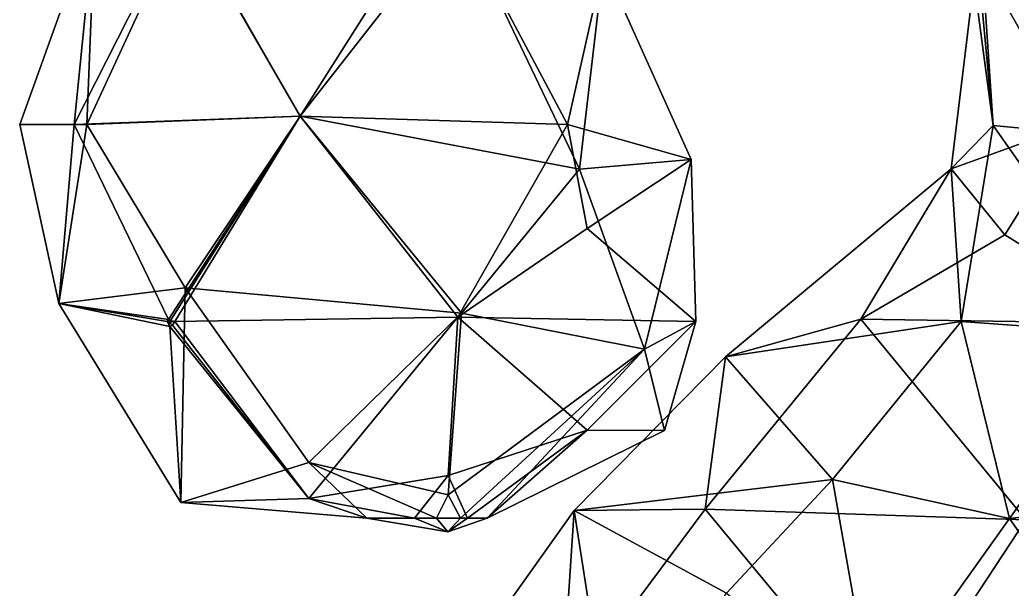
# Model space of a CAD drawing. Extents: x 290034 to 295698, y 4553723 to 4561693.
# Drawn here: x 293346.4 to 293436.3, y 4558472.9 to 4558524.4 of the extents above; entities that cross this region are included whole.
import ezdxf

# ---------------------------------------------------------------- set-up
doc = ezdxf.new("R2010")
doc.units = 0
doc.layers.add('Au_ppm_Pref_-_0_2', color=7, linetype='CONTINUOUS')

msp = doc.modelspace()

# ---------------------------------------------------------------- linework, layer by layer
at = {"layer": 'Au_ppm_Pref_-_0_2'}
for points in [[(293371.821, 4558515.684, 1856.834), (293361.155, 4558534.272, 1858.126), (293384.774, 4558536.114, 1858.168)], [(293371.821, 4558515.684, 1856.834), (293384.774, 4558536.114, 1858.168), (293396.013, 4558514.925, 1858.159)], [(293384.774, 4558536.114, 1858.168), (293399.285, 4558529.459, 1853.198), (293396.013, 4558514.925, 1858.159)], [(293346.436, 4558514.925, 1853.069), (293353.254, 4558533.945, 1853.069), (293351.363, 4558514.925, 1857.149)], [(293353.254, 4558533.945, 1853.069), (293346.436, 4558514.925, 1853.069), (293352.512, 4558514.925, 1849.531)], [(293371.821, 4558515.684, 1856.834), (293351.363, 4558514.925, 1857.149), (293361.155, 4558534.272, 1858.126)], [(293353.254, 4558533.945, 1853.069), (293361.155, 4558534.272, 1858.126), (293351.363, 4558514.925, 1857.149)], [(293353.254, 4558533.945, 1853.069), (293352.512, 4558514.925, 1849.531), (293361.282, 4558533.933, 1849.214)], [(293361.282, 4558533.933, 1849.214), (293352.512, 4558514.925, 1849.531), (293371.814, 4558515.688, 1849.339)], [(293386.099, 4558533.948, 1848.643), (293361.282, 4558533.933, 1849.214), (293371.814, 4558515.688, 1849.339)], [(293386.099, 4558533.948, 1848.643), (293371.814, 4558515.688, 1849.339), (293397.121, 4558510.888, 1848.803)], [(293397.121, 4558510.888, 1848.803), (293399.285, 4558529.459, 1853.198), (293386.099, 4558533.948, 1848.643)], [(293449.007, 4558533.496, 1888.889), (293432.413, 4558530.952, 1894.501), (293448.561, 4558513.527, 1894.149)], [(293432.413, 4558530.952, 1894.501), (293433.352, 4558532.743, 1900.584), (293434.558, 4558514.842, 1900.584)], [(293434.558, 4558514.842, 1900.584), (293433.352, 4558532.743, 1900.584), (293433.12, 4558530.323, 1907.215)], [(293432.413, 4558530.952, 1894.501), (293434.558, 4558514.842, 1900.584), (293448.561, 4558513.527, 1894.149)], [(293434.558, 4558514.842, 1900.584), (293433.12, 4558530.323, 1907.215), (293430.754, 4558510.907, 1906.523)], [(293430.754, 4558510.907, 1906.523), (293433.12, 4558530.323, 1907.215), (293441.88, 4558514.925, 1909.508)], [(293448.212, 4558525.326, 1909.99), (293441.88, 4558514.925, 1909.508), (293433.12, 4558530.323, 1907.215)], [(293396.013, 4558514.925, 1858.159), (293399.285, 4558529.459, 1853.198), (293407.212, 4558511.755, 1853.069)], [(293407.212, 4558511.755, 1853.069), (293399.285, 4558529.459, 1853.198), (293397.121, 4558510.888, 1848.803)], [(293371.821, 4558515.684, 1856.834), (293359.904, 4558497.267, 1859.009), (293351.363, 4558514.925, 1857.149)], [(293371.814, 4558515.688, 1849.339), (293352.512, 4558514.925, 1849.531), (293361.413, 4558500.136, 1848.798)], [(293371.821, 4558515.684, 1856.834), (293360.079, 4558497.194, 1859.009), (293359.904, 4558497.267, 1859.009)], [(293371.821, 4558515.684, 1856.834), (293360.458, 4558497.107, 1859.009), (293360.079, 4558497.194, 1859.009)], [(293371.821, 4558515.684, 1856.834), (293386.088, 4558497.499, 1858.017), (293360.458, 4558497.107, 1859.009)], [(293371.814, 4558515.688, 1849.339), (293361.413, 4558500.136, 1848.798), (293386.413, 4558497.864, 1848.775)], [(293397.121, 4558510.888, 1848.803), (293371.814, 4558515.688, 1849.339), (293386.413, 4558497.864, 1848.775)], [(293371.821, 4558515.684, 1856.834), (293396.013, 4558514.925, 1858.159), (293386.088, 4558497.499, 1858.017)], [(293349.959, 4558498.738, 1853.069), (293346.436, 4558514.925, 1853.069), (293351.363, 4558514.925, 1857.149)], [(293346.436, 4558514.925, 1853.069), (293349.959, 4558498.738, 1853.069), (293352.512, 4558514.925, 1849.531)], [(293359.904, 4558497.267, 1859.009), (293349.959, 4558498.738, 1853.069), (293351.363, 4558514.925, 1857.149)], [(293349.959, 4558498.738, 1853.069), (293361.413, 4558500.136, 1848.798), (293352.512, 4558514.925, 1849.531)], [(293386.088, 4558497.499, 1858.017), (293396.013, 4558514.925, 1858.159), (293397.815, 4558505.524, 1855.875)], [(293407.212, 4558511.755, 1853.069), (293397.815, 4558505.524, 1855.875), (293396.013, 4558514.925, 1858.159)], [(293441.88, 4558514.925, 1909.508), (293435.613, 4558504.93, 1909.131), (293430.754, 4558510.907, 1906.523)], [(293431.667, 4558497.107, 1904.663), (293434.558, 4558514.842, 1900.584), (293430.754, 4558510.907, 1906.523)], [(293434.558, 4558514.842, 1900.584), (293431.667, 4558497.107, 1904.663), (293447.913, 4558495.93, 1900.385)], [(293447.913, 4558495.93, 1900.385), (293448.561, 4558513.527, 1894.149), (293434.558, 4558514.842, 1900.584)], [(293435.613, 4558504.93, 1909.131), (293441.88, 4558514.925, 1909.508), (293448.586, 4558496.93, 1912.529)], [(293407.212, 4558511.755, 1853.069), (293397.121, 4558510.888, 1848.803), (293402.989, 4558494.591, 1851.433)], [(293407.212, 4558511.755, 1853.069), (293407.654, 4558497.107, 1857.708), (293397.815, 4558505.524, 1855.875)], [(293407.212, 4558511.755, 1853.069), (293402.989, 4558494.591, 1851.433), (293407.654, 4558497.107, 1857.708)], [(293386.413, 4558497.864, 1848.775), (293402.989, 4558494.591, 1851.433), (293397.121, 4558510.888, 1848.803)], [(293431.667, 4558497.107, 1904.663), (293430.754, 4558510.907, 1906.523), (293410.346, 4558493.887, 1906.92)], [(293430.754, 4558510.907, 1906.523), (293422.591, 4558497.311, 1912.332), (293410.346, 4558493.887, 1906.92)], [(293435.613, 4558504.93, 1909.131), (293422.591, 4558497.311, 1912.332), (293430.754, 4558510.907, 1906.523)], [(293386.088, 4558497.499, 1858.017), (293397.815, 4558505.524, 1855.875), (293407.654, 4558497.107, 1857.708)], [(293422.591, 4558497.311, 1912.332), (293435.613, 4558504.93, 1909.131), (293448.586, 4558496.93, 1912.529)], [(293349.959, 4558498.738, 1853.069), (293361.016, 4558480.701, 1853.069), (293361.413, 4558500.136, 1848.798)], [(293361.016, 4558480.701, 1853.069), (293372.616, 4558484.33, 1848.81), (293361.413, 4558500.136, 1848.798)], [(293386.413, 4558497.864, 1848.775), (293361.413, 4558500.136, 1848.798), (293372.616, 4558484.33, 1848.81)], [(293359.904, 4558497.267, 1859.009), (293359.789, 4558497.107, 1858.901), (293349.959, 4558498.738, 1853.069)], [(293360.017, 4558496.646, 1858.855), (293361.016, 4558480.701, 1853.069), (293349.959, 4558498.738, 1853.069)], [(293360.017, 4558496.646, 1858.855), (293349.959, 4558498.738, 1853.069), (293359.789, 4558497.107, 1858.901)], [(293372.616, 4558484.33, 1848.81), (293385.216, 4558481.402, 1852.365), (293386.413, 4558497.864, 1848.775)], [(293385.216, 4558481.402, 1852.365), (293402.989, 4558494.591, 1851.433), (293386.413, 4558497.864, 1848.775)], [(293359.904, 4558497.267, 1859.009), (293359.948, 4558497.047, 1859.029), (293359.789, 4558497.107, 1858.901)], [(293359.948, 4558497.047, 1859.029), (293360.017, 4558496.646, 1858.855), (293359.789, 4558497.107, 1858.901)], [(293360.079, 4558497.194, 1859.009), (293359.948, 4558497.047, 1859.029), (293359.904, 4558497.267, 1859.009)], [(293360.079, 4558497.194, 1859.009), (293360.458, 4558497.107, 1859.009), (293359.948, 4558497.047, 1859.029)], [(293360.458, 4558497.107, 1859.009), (293360.269, 4558496.752, 1859.009), (293359.948, 4558497.047, 1859.029)], [(293359.948, 4558497.047, 1859.029), (293360.269, 4558496.752, 1859.009), (293360.017, 4558496.646, 1858.855)], [(293360.017, 4558496.646, 1858.855), (293360.269, 4558496.752, 1859.009), (293372.616, 4558481.087, 1858.409)], [(293360.017, 4558496.646, 1858.855), (293372.616, 4558481.087, 1858.409), (293361.016, 4558480.701, 1853.069)], [(293360.458, 4558497.107, 1859.009), (293372.616, 4558481.087, 1858.409), (293360.269, 4558496.752, 1859.009)], [(293360.458, 4558497.107, 1859.009), (293386.088, 4558497.499, 1858.017), (293372.616, 4558481.087, 1858.409)], [(293372.616, 4558481.087, 1858.409), (293386.088, 4558497.499, 1858.017), (293385.216, 4558483.161, 1854.36)], [(293385.216, 4558483.161, 1854.36), (293386.088, 4558497.499, 1858.017), (293397.815, 4558487.269, 1856.349)], [(293386.088, 4558497.499, 1858.017), (293407.654, 4558497.107, 1857.708), (293397.815, 4558487.269, 1856.349)], [(293404.804, 4558487.223, 1853.069), (293397.815, 4558487.269, 1856.349), (293407.654, 4558497.107, 1857.708)], [(293402.989, 4558494.591, 1851.433), (293404.804, 4558487.223, 1853.069), (293407.654, 4558497.107, 1857.708)], [(293422.591, 4558497.311, 1912.332), (293437.515, 4558479.129, 1912.792), (293408.483, 4558480.096, 1913.095)], [(293410.346, 4558493.887, 1906.92), (293422.591, 4558497.311, 1912.332), (293408.483, 4558480.096, 1913.095)], [(293420.031, 4558482.786, 1903.952), (293431.667, 4558497.107, 1904.663), (293410.346, 4558493.887, 1906.92)], [(293431.667, 4558497.107, 1904.663), (293420.031, 4558482.786, 1903.952), (293436.043, 4558479.247, 1902.74)], [(293422.591, 4558497.311, 1912.332), (293448.586, 4558496.93, 1912.529), (293437.515, 4558479.129, 1912.792)], [(293431.667, 4558497.107, 1904.663), (293436.043, 4558479.247, 1902.74), (293447.913, 4558495.93, 1900.385)], [(293457.79, 4558481.679, 1902.805), (293447.913, 4558495.93, 1900.385), (293436.043, 4558479.247, 1902.74)], [(293385.216, 4558481.402, 1852.365), (293386.325, 4558479.289, 1852.546), (293402.989, 4558494.591, 1851.433)], [(293388.762, 4558479.289, 1853.069), (293402.989, 4558494.591, 1851.433), (293386.325, 4558479.289, 1852.546)], [(293388.762, 4558479.289, 1853.069), (293404.804, 4558487.223, 1853.069), (293402.989, 4558494.591, 1851.433)], [(293396.629, 4558479.999, 1906.476), (293420.031, 4558482.786, 1903.952), (293410.346, 4558493.887, 1906.92)], [(293410.346, 4558493.887, 1906.92), (293408.483, 4558480.096, 1913.095), (293396.629, 4558479.999, 1906.476)], [(293385.216, 4558483.161, 1854.36), (293397.815, 4558487.269, 1856.349), (293386.973, 4558479.289, 1853.898)], [(293388.762, 4558479.289, 1853.069), (293386.973, 4558479.289, 1853.898), (293397.815, 4558487.269, 1856.349)], [(293388.762, 4558479.289, 1853.069), (293397.815, 4558487.269, 1856.349), (293404.804, 4558487.223, 1853.069)], [(293372.616, 4558484.33, 1848.81), (293361.016, 4558480.701, 1853.069), (293377.845, 4558479.289, 1853.069)], [(293372.616, 4558484.33, 1848.81), (293377.845, 4558479.289, 1853.069), (293384.173, 4558479.289, 1852.578)], [(293372.616, 4558484.33, 1848.81), (293384.173, 4558479.289, 1852.578), (293385.216, 4558481.402, 1852.365)], [(293372.616, 4558481.087, 1858.409), (293385.216, 4558483.161, 1854.36), (293382.182, 4558479.289, 1854.499)], [(293385.216, 4558483.161, 1854.36), (293386.973, 4558479.289, 1853.898), (293382.182, 4558479.289, 1854.499)], [(293420.031, 4558482.786, 1903.952), (293396.629, 4558479.999, 1906.476), (293410.414, 4558472.499, 1902.847)], [(293423.698, 4558461.946, 1902.547), (293420.031, 4558482.786, 1903.952), (293410.414, 4558472.499, 1902.847)], [(293436.043, 4558479.247, 1902.74), (293420.031, 4558482.786, 1903.952), (293423.698, 4558461.946, 1902.547)], [(293384.173, 4558479.289, 1852.578), (293386.325, 4558479.289, 1852.546), (293385.216, 4558481.402, 1852.365)], [(293457.79, 4558481.679, 1902.805), (293436.043, 4558479.247, 1902.74), (293445.474, 4558465.812, 1903.321)], [(293372.616, 4558481.087, 1858.409), (293377.845, 4558479.289, 1853.069), (293361.016, 4558480.701, 1853.069)], [(293372.616, 4558481.087, 1858.409), (293382.182, 4558479.289, 1854.499), (293377.845, 4558479.289, 1853.069)], [(293396.629, 4558479.999, 1906.476), (293395.491, 4558462.642, 1913.214), (293384.084, 4558462.344, 1906.491)], [(293396.629, 4558479.999, 1906.476), (293384.084, 4558462.344, 1906.491), (293400.139, 4558457.532, 1902.993)], [(293396.629, 4558479.999, 1906.476), (293408.483, 4558480.096, 1913.095), (293395.491, 4558462.642, 1913.214)], [(293408.483, 4558480.096, 1913.095), (293425.03, 4558460.142, 1913.214), (293395.491, 4558462.642, 1913.214)], [(293410.414, 4558472.499, 1902.847), (293396.629, 4558479.999, 1906.476), (293400.139, 4558457.532, 1902.993)], [(293408.483, 4558480.096, 1913.095), (293437.515, 4558479.129, 1912.792), (293425.03, 4558460.142, 1913.214)], [(293377.845, 4558479.289, 1853.069), (293382.182, 4558479.289, 1854.499), (293385.194, 4558478.049, 1853.093)], [(293377.845, 4558479.289, 1853.069), (293385.194, 4558478.049, 1853.093), (293384.173, 4558479.289, 1852.578)], [(293382.182, 4558479.289, 1854.499), (293386.973, 4558479.289, 1853.898), (293385.194, 4558478.049, 1853.093)], [(293384.173, 4558479.289, 1852.578), (293385.194, 4558478.049, 1853.093), (293386.325, 4558479.289, 1852.546)], [(293388.762, 4558479.289, 1853.069), (293385.194, 4558478.049, 1853.093), (293386.973, 4558479.289, 1853.898)], [(293385.194, 4558478.049, 1853.093), (293388.762, 4558479.289, 1853.069), (293386.325, 4558479.289, 1852.546)], [(293436.043, 4558479.247, 1902.74), (293423.698, 4558461.946, 1902.547), (293445.474, 4558465.812, 1903.321)], [(293442.667, 4558458.779, 1907.295), (293425.03, 4558460.142, 1913.214), (293437.515, 4558479.129, 1912.792)]]:
    msp.add_3dface(points, dxfattribs=at)

doc.saveas('drawing.dxf')
